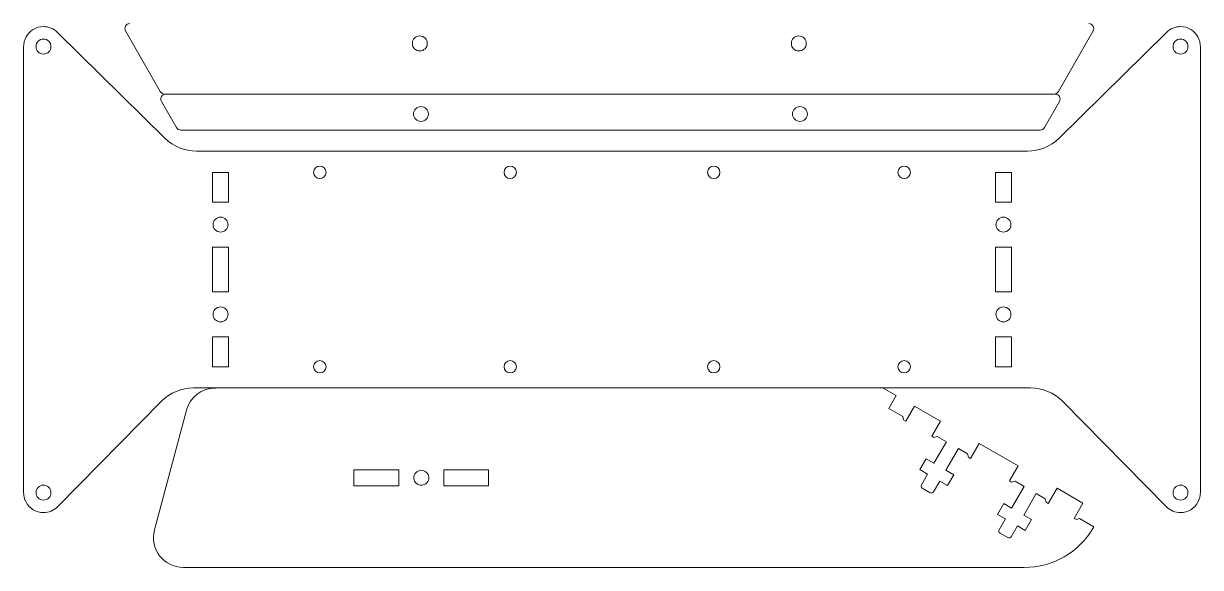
# Model space of a CAD drawing. Header units: inches. Extents: x -11.9 to 11.9, y -5.9 to 5.9.
# Drawn here: x -11.88 to -2.58, y -5.91 to -1.61 of the extents above; entities that cross this region are included whole.
import ezdxf

# ---------------------------------------------------------------- set-up
doc = ezdxf.new("R2010")
doc.units = ezdxf.units.IN
doc.header["$MEASUREMENT"] = 0
doc.layers.add('Artwork', color=7, linetype='Continuous')

msp = doc.modelspace()

# ---------------------------------------------------------------- linework, layer by layer
at = {"layer": 'Artwork', "lineweight": 5}
for points, knots in [([(-11.6077, -1.683), (-11.6377, -1.6534), (-11.6777, -1.6377), (-11.7183, -1.6377), (-11.7183, -1.6377), (-11.7456, -1.6377), (-11.7733, -1.6448), (-11.7985, -1.6596), (-11.7985, -1.6596), (-11.8474, -1.6884), (-11.8757, -1.7428), (-11.8757, -1.7996)], [0, 0, 0, 0, 0.333333, 0.333333, 0.333333, 0.333333, 0.666667, 0.666667, 0.666667, 0.666667, 1, 1, 1, 1]), ([(-2.5844, -1.7996), (-2.5844, -1.7428), (-2.6126, -1.6884), (-2.6616, -1.6596), (-2.6616, -1.6596), (-2.6868, -1.6448), (-2.7145, -1.6377), (-2.7418, -1.6377), (-2.7418, -1.6377), (-2.7824, -1.6377), (-2.8224, -1.6534), (-2.8524, -1.683)], [0, 0, 0, 0, 0.333333, 0.333333, 0.333333, 0.333333, 0.666667, 0.666667, 0.666667, 0.666667, 1, 1, 1, 1]), ([(-11.7773, -1.7952), (-11.7773, -1.8278), (-11.7508, -1.8542), (-11.7182, -1.8542), (-11.7182, -1.8542), (-11.6856, -1.8542), (-11.6592, -1.8278), (-11.6592, -1.7952), (-11.6592, -1.7952), (-11.6592, -1.7626), (-11.6856, -1.7361), (-11.7182, -1.7361), (-11.7182, -1.7361), (-11.7508, -1.7361), (-11.7773, -1.7626), (-11.7773, -1.7952)], [0, 0, 0, 0, 0.25, 0.25, 0.25, 0.25, 0.5, 0.5, 0.5, 0.5, 0.75, 0.75, 0.75, 0.75, 1, 1, 1, 1]), ([(-8.6882, -1.7708), (-8.6882, -1.7382), (-8.7147, -1.7117), (-8.7473, -1.7117), (-8.7473, -1.7117), (-8.7799, -1.7117), (-8.8063, -1.7382), (-8.8063, -1.7708), (-8.8063, -1.7708), (-8.8063, -1.8034), (-8.7799, -1.8299), (-8.7473, -1.8299), (-8.7473, -1.8299), (-8.7147, -1.8299), (-8.6882, -1.8034), (-8.6882, -1.7708)], [0, 0, 0, 0, 0.25, 0.25, 0.25, 0.25, 0.5, 0.5, 0.5, 0.5, 0.75, 0.75, 0.75, 0.75, 1, 1, 1, 1]), ([(-5.6961, -1.7708), (-5.6961, -1.7382), (-5.7225, -1.7117), (-5.7552, -1.7117), (-5.7552, -1.7117), (-5.7878, -1.7117), (-5.8142, -1.7382), (-5.8142, -1.7708), (-5.8142, -1.7708), (-5.8142, -1.8034), (-5.7878, -1.8299), (-5.7552, -1.8299), (-5.7552, -1.8299), (-5.7225, -1.8299), (-5.6961, -1.8034), (-5.6961, -1.7708)], [0, 0, 0, 0, 0.25, 0.25, 0.25, 0.25, 0.5, 0.5, 0.5, 0.5, 0.75, 0.75, 0.75, 0.75, 1, 1, 1, 1]), ([(-2.8009, -1.7952), (-2.8009, -1.8278), (-2.7745, -1.8542), (-2.7419, -1.8542), (-2.7419, -1.8542), (-2.7092, -1.8542), (-2.6828, -1.8278), (-2.6828, -1.7952), (-2.6828, -1.7952), (-2.6828, -1.7626), (-2.7092, -1.7361), (-2.7419, -1.7361), (-2.7419, -1.7361), (-2.7745, -1.7361), (-2.8009, -1.7626), (-2.8009, -1.7952)], [0, 0, 0, 0, 0.25, 0.25, 0.25, 0.25, 0.5, 0.5, 0.5, 0.5, 0.75, 0.75, 0.75, 0.75, 1, 1, 1, 1]), ([(-8.7972, -2.328), (-8.7972, -2.3606), (-8.7708, -2.387), (-8.7382, -2.387), (-8.7382, -2.387), (-8.7055, -2.387), (-8.6791, -2.3606), (-8.6791, -2.328), (-8.6791, -2.328), (-8.6791, -2.2954), (-8.7055, -2.2689), (-8.7382, -2.2689), (-8.7382, -2.2689), (-8.7708, -2.2689), (-8.7972, -2.2954), (-8.7972, -2.328)], [0, 0, 0, 0, 0.25, 0.25, 0.25, 0.25, 0.5, 0.5, 0.5, 0.5, 0.75, 0.75, 0.75, 0.75, 1, 1, 1, 1]), ([(-5.8051, -2.328), (-5.8051, -2.3606), (-5.7786, -2.387), (-5.746, -2.387), (-5.746, -2.387), (-5.7134, -2.387), (-5.687, -2.3606), (-5.687, -2.328), (-5.687, -2.328), (-5.687, -2.2954), (-5.7134, -2.2689), (-5.746, -2.2689), (-5.746, -2.2689), (-5.7786, -2.2689), (-5.8051, -2.2954), (-5.8051, -2.328)], [0, 0, 0, 0, 0.25, 0.25, 0.25, 0.25, 0.5, 0.5, 0.5, 0.5, 0.75, 0.75, 0.75, 0.75, 1, 1, 1, 1]), ([(-9.4877, -2.7889), (-9.4877, -2.8161), (-9.5097, -2.8381), (-9.5369, -2.8381), (-9.5369, -2.8381), (-9.5641, -2.8381), (-9.5861, -2.8161), (-9.5861, -2.7889), (-9.5861, -2.7889), (-9.5861, -2.7617), (-9.5641, -2.7397), (-9.5369, -2.7397), (-9.5369, -2.7397), (-9.5097, -2.7397), (-9.4877, -2.7617), (-9.4877, -2.7889)], [0, 0, 0, 0, 0.25, 0.25, 0.25, 0.25, 0.5, 0.5, 0.5, 0.5, 0.75, 0.75, 0.75, 0.75, 1, 1, 1, 1]), ([(-8.0826, -2.7889), (-8.0826, -2.8161), (-8.0606, -2.8381), (-8.0334, -2.8381), (-8.0334, -2.8381), (-8.0062, -2.8381), (-7.9842, -2.8161), (-7.9842, -2.7889), (-7.9842, -2.7889), (-7.9842, -2.7617), (-8.0062, -2.7397), (-8.0334, -2.7397), (-8.0334, -2.7397), (-8.0606, -2.7397), (-8.0826, -2.7617), (-8.0826, -2.7889)], [0, 0, 0, 0, 0.25, 0.25, 0.25, 0.25, 0.5, 0.5, 0.5, 0.5, 0.75, 0.75, 0.75, 0.75, 1, 1, 1, 1]), ([(-6.3775, -2.7889), (-6.3775, -2.8161), (-6.3995, -2.8381), (-6.4267, -2.8381), (-6.4267, -2.8381), (-6.4539, -2.8381), (-6.4759, -2.8161), (-6.4759, -2.7889), (-6.4759, -2.7889), (-6.4759, -2.7617), (-6.4539, -2.7397), (-6.4267, -2.7397), (-6.4267, -2.7397), (-6.3995, -2.7397), (-6.3775, -2.7617), (-6.3775, -2.7889)], [0, 0, 0, 0, 0.25, 0.25, 0.25, 0.25, 0.5, 0.5, 0.5, 0.5, 0.75, 0.75, 0.75, 0.75, 1, 1, 1, 1]), ([(-4.9724, -2.7889), (-4.9724, -2.8161), (-4.9503, -2.8381), (-4.9231, -2.8381), (-4.9231, -2.8381), (-4.896, -2.8381), (-4.8739, -2.8161), (-4.8739, -2.7889), (-4.8739, -2.7889), (-4.8739, -2.7617), (-4.896, -2.7397), (-4.9231, -2.7397), (-4.9231, -2.7397), (-4.9503, -2.7397), (-4.9724, -2.7617), (-4.9724, -2.7889)], [0, 0, 0, 0, 0.25, 0.25, 0.25, 0.25, 0.5, 0.5, 0.5, 0.5, 0.75, 0.75, 0.75, 0.75, 1, 1, 1, 1]), ([(-10.3836, -3.0251), (-10.3836, -3.0251), (-10.2576, -3.0251), (-10.2576, -3.0251), (-10.2576, -3.0251), (-10.2576, -3.0251), (-10.2576, -2.7889), (-10.2576, -2.7889), (-10.2576, -2.7889), (-10.2576, -2.7889), (-10.3836, -2.7889), (-10.3836, -2.7889), (-10.3836, -2.7889), (-10.3836, -2.7889), (-10.3836, -3.0251), (-10.3836, -3.0251)], [0, 0, 0, 0, 0.25, 0.25, 0.25, 0.25, 0.5, 0.5, 0.5, 0.5, 0.75, 0.75, 0.75, 0.75, 1, 1, 1, 1]), ([(-4.2025, -3.0251), (-4.2025, -3.0251), (-4.0765, -3.0251), (-4.0765, -3.0251), (-4.0765, -3.0251), (-4.0765, -3.0251), (-4.0765, -2.7889), (-4.0765, -2.7889), (-4.0765, -2.7889), (-4.0765, -2.7889), (-4.2025, -2.7889), (-4.2025, -2.7889), (-4.2025, -2.7889), (-4.2025, -2.7889), (-4.2025, -3.0251), (-4.2025, -3.0251)], [0, 0, 0, 0, 0.25, 0.25, 0.25, 0.25, 0.5, 0.5, 0.5, 0.5, 0.75, 0.75, 0.75, 0.75, 1, 1, 1, 1]), ([(-10.3796, -3.2019), (-10.3796, -3.2345), (-10.3532, -3.2609), (-10.3206, -3.2609), (-10.3206, -3.2609), (-10.288, -3.2609), (-10.2615, -3.2345), (-10.2615, -3.2019), (-10.2615, -3.2019), (-10.2615, -3.1693), (-10.288, -3.1428), (-10.3206, -3.1428), (-10.3206, -3.1428), (-10.3532, -3.1428), (-10.3796, -3.1693), (-10.3796, -3.2019)], [0, 0, 0, 0, 0.25, 0.25, 0.25, 0.25, 0.5, 0.5, 0.5, 0.5, 0.75, 0.75, 0.75, 0.75, 1, 1, 1, 1]), ([(-4.1986, -3.2019), (-4.1986, -3.2345), (-4.1721, -3.2609), (-4.1395, -3.2609), (-4.1395, -3.2609), (-4.1069, -3.2609), (-4.0804, -3.2345), (-4.0804, -3.2019), (-4.0804, -3.2019), (-4.0804, -3.1693), (-4.1069, -3.1428), (-4.1395, -3.1428), (-4.1395, -3.1428), (-4.1721, -3.1428), (-4.1986, -3.1693), (-4.1986, -3.2019)], [0, 0, 0, 0, 0.25, 0.25, 0.25, 0.25, 0.5, 0.5, 0.5, 0.5, 0.75, 0.75, 0.75, 0.75, 1, 1, 1, 1]), ([(-10.3836, -3.7338), (-10.3836, -3.7338), (-10.2576, -3.7338), (-10.2576, -3.7338), (-10.2576, -3.7338), (-10.2576, -3.7338), (-10.2576, -3.3794), (-10.2576, -3.3794), (-10.2576, -3.3794), (-10.2576, -3.3794), (-10.3836, -3.3794), (-10.3836, -3.3794), (-10.3836, -3.3794), (-10.3836, -3.3794), (-10.3836, -3.7338), (-10.3836, -3.7338)], [0, 0, 0, 0, 0.25, 0.25, 0.25, 0.25, 0.5, 0.5, 0.5, 0.5, 0.75, 0.75, 0.75, 0.75, 1, 1, 1, 1]), ([(-4.2025, -3.7338), (-4.2025, -3.7338), (-4.0765, -3.7338), (-4.0765, -3.7338), (-4.0765, -3.7338), (-4.0765, -3.7338), (-4.0765, -3.3794), (-4.0765, -3.3794), (-4.0765, -3.3794), (-4.0765, -3.3794), (-4.2025, -3.3794), (-4.2025, -3.3794), (-4.2025, -3.3794), (-4.2025, -3.3794), (-4.2025, -3.7338), (-4.2025, -3.7338)], [0, 0, 0, 0, 0.25, 0.25, 0.25, 0.25, 0.5, 0.5, 0.5, 0.5, 0.75, 0.75, 0.75, 0.75, 1, 1, 1, 1]), ([(-10.3796, -3.9109), (-10.3796, -3.9435), (-10.3532, -3.97), (-10.3206, -3.97), (-10.3206, -3.97), (-10.288, -3.97), (-10.2615, -3.9435), (-10.2615, -3.9109), (-10.2615, -3.9109), (-10.2615, -3.8783), (-10.288, -3.8519), (-10.3206, -3.8519), (-10.3206, -3.8519), (-10.3532, -3.8519), (-10.3796, -3.8783), (-10.3796, -3.9109)], [0, 0, 0, 0, 0.25, 0.25, 0.25, 0.25, 0.5, 0.5, 0.5, 0.5, 0.75, 0.75, 0.75, 0.75, 1, 1, 1, 1]), ([(-4.1986, -3.9109), (-4.1986, -3.9435), (-4.1721, -3.97), (-4.1395, -3.97), (-4.1395, -3.97), (-4.1069, -3.97), (-4.0804, -3.9435), (-4.0804, -3.9109), (-4.0804, -3.9109), (-4.0804, -3.8783), (-4.1069, -3.8519), (-4.1395, -3.8519), (-4.1395, -3.8519), (-4.1721, -3.8519), (-4.1986, -3.8783), (-4.1986, -3.9109)], [0, 0, 0, 0, 0.25, 0.25, 0.25, 0.25, 0.5, 0.5, 0.5, 0.5, 0.75, 0.75, 0.75, 0.75, 1, 1, 1, 1]), ([(-10.3836, -4.3243), (-10.3836, -4.3243), (-10.2576, -4.3243), (-10.2576, -4.3243), (-10.2576, -4.3243), (-10.2576, -4.3243), (-10.2576, -4.0881), (-10.2576, -4.0881), (-10.2576, -4.0881), (-10.2576, -4.0881), (-10.3836, -4.0881), (-10.3836, -4.0881), (-10.3836, -4.0881), (-10.3836, -4.0881), (-10.3836, -4.3243), (-10.3836, -4.3243)], [0, 0, 0, 0, 0.25, 0.25, 0.25, 0.25, 0.5, 0.5, 0.5, 0.5, 0.75, 0.75, 0.75, 0.75, 1, 1, 1, 1]), ([(-4.2025, -4.3243), (-4.2025, -4.3243), (-4.0765, -4.3243), (-4.0765, -4.3243), (-4.0765, -4.3243), (-4.0765, -4.3243), (-4.0765, -4.0881), (-4.0765, -4.0881), (-4.0765, -4.0881), (-4.0765, -4.0881), (-4.2025, -4.0881), (-4.2025, -4.0881), (-4.2025, -4.0881), (-4.2025, -4.0881), (-4.2025, -4.3243), (-4.2025, -4.3243)], [0, 0, 0, 0, 0.25, 0.25, 0.25, 0.25, 0.5, 0.5, 0.5, 0.5, 0.75, 0.75, 0.75, 0.75, 1, 1, 1, 1]), ([(-9.4877, -4.3243), (-9.4877, -4.3515), (-9.5097, -4.3735), (-9.5369, -4.3735), (-9.5369, -4.3735), (-9.5641, -4.3735), (-9.5861, -4.3515), (-9.5861, -4.3243), (-9.5861, -4.3243), (-9.5861, -4.2971), (-9.5641, -4.2751), (-9.5369, -4.2751), (-9.5369, -4.2751), (-9.5097, -4.2751), (-9.4877, -4.2971), (-9.4877, -4.3243)], [0, 0, 0, 0, 0.25, 0.25, 0.25, 0.25, 0.5, 0.5, 0.5, 0.5, 0.75, 0.75, 0.75, 0.75, 1, 1, 1, 1]), ([(-8.0826, -4.3243), (-8.0826, -4.3515), (-8.0606, -4.3735), (-8.0334, -4.3735), (-8.0334, -4.3735), (-8.0062, -4.3735), (-7.9842, -4.3515), (-7.9842, -4.3243), (-7.9842, -4.3243), (-7.9842, -4.2971), (-8.0062, -4.2751), (-8.0334, -4.2751), (-8.0334, -4.2751), (-8.0606, -4.2751), (-8.0826, -4.2971), (-8.0826, -4.3243)], [0, 0, 0, 0, 0.25, 0.25, 0.25, 0.25, 0.5, 0.5, 0.5, 0.5, 0.75, 0.75, 0.75, 0.75, 1, 1, 1, 1]), ([(-6.3775, -4.3243), (-6.3775, -4.3515), (-6.3995, -4.3735), (-6.4267, -4.3735), (-6.4267, -4.3735), (-6.4539, -4.3735), (-6.4759, -4.3515), (-6.4759, -4.3243), (-6.4759, -4.3243), (-6.4759, -4.2971), (-6.4539, -4.2751), (-6.4267, -4.2751), (-6.4267, -4.2751), (-6.3995, -4.2751), (-6.3775, -4.2971), (-6.3775, -4.3243)], [0, 0, 0, 0, 0.25, 0.25, 0.25, 0.25, 0.5, 0.5, 0.5, 0.5, 0.75, 0.75, 0.75, 0.75, 1, 1, 1, 1]), ([(-4.9724, -4.3243), (-4.9724, -4.3515), (-4.9503, -4.3735), (-4.9231, -4.3735), (-4.9231, -4.3735), (-4.896, -4.3735), (-4.8739, -4.3515), (-4.8739, -4.3243), (-4.8739, -4.3243), (-4.8739, -4.2971), (-4.896, -4.2751), (-4.9231, -4.2751), (-4.9231, -4.2751), (-4.9503, -4.2751), (-4.9724, -4.2971), (-4.9724, -4.3243)], [0, 0, 0, 0, 0.25, 0.25, 0.25, 0.25, 0.5, 0.5, 0.5, 0.5, 0.75, 0.75, 0.75, 0.75, 1, 1, 1, 1]), ([(-5.0882, -4.4924), (-5.0882, -4.4924), (-4.9865, -4.5511), (-4.9865, -4.5511), (-4.9865, -4.5511), (-4.9865, -4.5511), (-5.0456, -4.6534), (-5.0456, -4.6534), (-5.0456, -4.6534), (-5.0456, -4.6534), (-4.9348, -4.7174), (-4.9348, -4.7174), (-4.9348, -4.7174), (-4.9348, -4.7174), (-4.9276, -4.7442), (-4.9276, -4.7442), (-4.9276, -4.7442), (-4.9276, -4.7442), (-4.9105, -4.7541), (-4.9105, -4.7541), (-4.9105, -4.7541), (-4.9105, -4.7541), (-4.8416, -4.6348), (-4.8416, -4.6348), (-4.8416, -4.6348), (-4.8416, -4.6348), (-4.6371, -4.7529), (-4.6371, -4.7529), (-4.6371, -4.7529), (-4.6371, -4.7529), (-4.706, -4.8722), (-4.706, -4.8722), (-4.706, -4.8722), (-4.706, -4.8722), (-4.6889, -4.882), (-4.6889, -4.882), (-4.6889, -4.882), (-4.6889, -4.882), (-4.662, -4.8748), (-4.662, -4.8748), (-4.662, -4.8748), (-4.662, -4.8748), (-4.5904, -4.9162), (-4.5904, -4.9162), (-4.5904, -4.9162), (-4.5904, -4.9162), (-4.6888, -5.0867), (-4.6888, -5.0867), (-4.6888, -5.0867), (-4.6888, -5.0867), (-4.7502, -5.0512), (-4.7502, -5.0512), (-4.7502, -5.0512), (-4.7502, -5.0512), (-4.7994, -5.1365), (-4.7994, -5.1365), (-4.7994, -5.1365), (-4.7994, -5.1365), (-4.738, -5.1719), (-4.738, -5.1719), (-4.738, -5.1719), (-4.738, -5.1719), (-4.7873, -5.2571), (-4.7873, -5.2571)], [0, 0, 0, 0, 0.0625, 0.0625, 0.0625, 0.0625, 0.125, 0.125, 0.125, 0.125, 0.1875, 0.1875, 0.1875, 0.1875, 0.25, 0.25, 0.25, 0.25, 0.3125, 0.3125, 0.3125, 0.3125, 0.375, 0.375, 0.375, 0.375, 0.4375, 0.4375, 0.4375, 0.4375, 0.5, 0.5, 0.5, 0.5, 0.5625, 0.5625, 0.5625, 0.5625, 0.625, 0.625, 0.625, 0.625, 0.6875, 0.6875, 0.6875, 0.6875, 0.75, 0.75, 0.75, 0.75, 0.8125, 0.8125, 0.8125, 0.8125, 0.875, 0.875, 0.875, 0.875, 0.9375, 0.9375, 0.9375, 0.9375, 1, 1, 1, 1]), ([(-4.6918, -5.3122), (-4.6918, -5.3122), (-4.6426, -5.227), (-4.6426, -5.227), (-4.6426, -5.227), (-4.6426, -5.227), (-4.5812, -5.2625), (-4.5812, -5.2625), (-4.5812, -5.2625), (-4.5812, -5.2625), (-4.532, -5.1772), (-4.532, -5.1772), (-4.532, -5.1772), (-4.532, -5.1772), (-4.5934, -5.1418), (-4.5934, -5.1418), (-4.5934, -5.1418), (-4.5934, -5.1418), (-4.4949, -4.9713), (-4.4949, -4.9713), (-4.4949, -4.9713), (-4.4949, -4.9713), (-4.4233, -5.0126), (-4.4233, -5.0126), (-4.4233, -5.0126), (-4.4233, -5.0126), (-4.4161, -5.0395), (-4.4161, -5.0395), (-4.4161, -5.0395), (-4.4161, -5.0395), (-4.3991, -5.0494), (-4.3991, -5.0494), (-4.3991, -5.0494), (-4.3991, -5.0494), (-4.3302, -4.93), (-4.3302, -4.93), (-4.3302, -4.93), (-4.3302, -4.93), (-4.0234, -5.1072), (-4.0234, -5.1072), (-4.0234, -5.1072), (-4.0234, -5.1072), (-4.0923, -5.2265), (-4.0923, -5.2265), (-4.0923, -5.2265), (-4.0923, -5.2265), (-4.0752, -5.2364), (-4.0752, -5.2364), (-4.0752, -5.2364), (-4.0752, -5.2364), (-4.0483, -5.2292), (-4.0483, -5.2292), (-4.0483, -5.2292), (-4.0483, -5.2292), (-3.9767, -5.2705), (-3.9767, -5.2705), (-3.9767, -5.2705), (-3.9767, -5.2705), (-4.0751, -5.441), (-4.0751, -5.441), (-4.0751, -5.441), (-4.0751, -5.441), (-4.1365, -5.4055), (-4.1365, -5.4055), (-4.1365, -5.4055), (-4.1365, -5.4055), (-4.1857, -5.4908), (-4.1857, -5.4908), (-4.1857, -5.4908), (-4.1857, -5.4908), (-4.1243, -5.5262), (-4.1243, -5.5262), (-4.1243, -5.5262), (-4.1243, -5.5262), (-4.1736, -5.6115), (-4.1736, -5.6115)], [0, 0, 0, 0, 0.052632, 0.052632, 0.052632, 0.052632, 0.105263, 0.105263, 0.105263, 0.105263, 0.157895, 0.157895, 0.157895, 0.157895, 0.210526, 0.210526, 0.210526, 0.210526, 0.263158, 0.263158, 0.263158, 0.263158, 0.315789, 0.315789, 0.315789, 0.315789, 0.368421, 0.368421, 0.368421, 0.368421, 0.421053, 0.421053, 0.421053, 0.421053, 0.473684, 0.473684, 0.473684, 0.473684, 0.526316, 0.526316, 0.526316, 0.526316, 0.578947, 0.578947, 0.578947, 0.578947, 0.631579, 0.631579, 0.631579, 0.631579, 0.684211, 0.684211, 0.684211, 0.684211, 0.736842, 0.736842, 0.736842, 0.736842, 0.789474, 0.789474, 0.789474, 0.789474, 0.842105, 0.842105, 0.842105, 0.842105, 0.894737, 0.894737, 0.894737, 0.894737, 0.947368, 0.947368, 0.947368, 0.947368, 1, 1, 1, 1]), ([(-9.2671, -5.1381), (-9.2671, -5.1381), (-9.2671, -5.264), (-9.2671, -5.264), (-9.2671, -5.264), (-9.2671, -5.264), (-8.9128, -5.264), (-8.9128, -5.264), (-8.9128, -5.264), (-8.9128, -5.264), (-8.9128, -5.1381), (-8.9128, -5.1381), (-8.9128, -5.1381), (-8.9128, -5.1381), (-9.2671, -5.1381), (-9.2671, -5.1381)], [0, 0, 0, 0, 0.25, 0.25, 0.25, 0.25, 0.5, 0.5, 0.5, 0.5, 0.75, 0.75, 0.75, 0.75, 1, 1, 1, 1]), ([(-8.7274, -5.1426), (-8.7597, -5.138), (-8.7896, -5.1605), (-8.7941, -5.1928), (-8.7941, -5.1928), (-8.7986, -5.2251), (-8.7761, -5.255), (-8.7438, -5.2595), (-8.7438, -5.2595), (-8.7115, -5.2641), (-8.6817, -5.2416), (-8.6771, -5.2093), (-8.6771, -5.2093), (-8.6726, -5.177), (-8.6951, -5.1471), (-8.7274, -5.1426)], [0, 0, 0, 0, 0.25, 0.25, 0.25, 0.25, 0.5, 0.5, 0.5, 0.5, 0.75, 0.75, 0.75, 0.75, 1, 1, 1, 1]), ([(-8.5585, -5.1381), (-8.5585, -5.1381), (-8.5585, -5.264), (-8.5585, -5.264), (-8.5585, -5.264), (-8.5585, -5.264), (-8.2041, -5.264), (-8.2041, -5.264), (-8.2041, -5.264), (-8.2041, -5.264), (-8.2041, -5.1381), (-8.2041, -5.1381), (-8.2041, -5.1381), (-8.2041, -5.1381), (-8.5585, -5.1381), (-8.5585, -5.1381)], [0, 0, 0, 0, 0.25, 0.25, 0.25, 0.25, 0.5, 0.5, 0.5, 0.5, 0.75, 0.75, 0.75, 0.75, 1, 1, 1, 1]), ([(-11.7773, -5.3188), (-11.7773, -5.3514), (-11.7508, -5.3779), (-11.7182, -5.3779), (-11.7182, -5.3779), (-11.6856, -5.3779), (-11.6592, -5.3514), (-11.6592, -5.3188), (-11.6592, -5.3188), (-11.6592, -5.2862), (-11.6856, -5.2597), (-11.7182, -5.2597), (-11.7182, -5.2597), (-11.7508, -5.2597), (-11.7773, -5.2862), (-11.7773, -5.3188)], [0, 0, 0, 0, 0.25, 0.25, 0.25, 0.25, 0.5, 0.5, 0.5, 0.5, 0.75, 0.75, 0.75, 0.75, 1, 1, 1, 1]), ([(-4.0781, -5.6666), (-4.0781, -5.6666), (-4.0289, -5.5813), (-4.0289, -5.5813), (-4.0289, -5.5813), (-4.0289, -5.5813), (-3.9675, -5.6168), (-3.9675, -5.6168), (-3.9675, -5.6168), (-3.9675, -5.6168), (-3.9183, -5.5315), (-3.9183, -5.5315), (-3.9183, -5.5315), (-3.9183, -5.5315), (-3.9797, -5.4961), (-3.9797, -5.4961), (-3.9797, -5.4961), (-3.9797, -5.4961), (-3.8813, -5.3256), (-3.8813, -5.3256), (-3.8813, -5.3256), (-3.8813, -5.3256), (-3.8096, -5.367), (-3.8096, -5.367), (-3.8096, -5.367), (-3.8096, -5.367), (-3.8024, -5.3939), (-3.8024, -5.3939), (-3.8024, -5.3939), (-3.8024, -5.3939), (-3.7854, -5.4037), (-3.7854, -5.4037), (-3.7854, -5.4037), (-3.7854, -5.4037), (-3.7165, -5.2844), (-3.7165, -5.2844), (-3.7165, -5.2844), (-3.7165, -5.2844), (-3.5119, -5.4025), (-3.5119, -5.4025), (-3.5119, -5.4025), (-3.5119, -5.4025), (-3.5808, -5.5218), (-3.5808, -5.5218), (-3.5808, -5.5218), (-3.5808, -5.5218), (-3.5638, -5.5316), (-3.5638, -5.5316), (-3.5638, -5.5316), (-3.5638, -5.5316), (-3.5403, -5.5225), (-3.5403, -5.5225), (-3.5403, -5.5225), (-3.5403, -5.5225), (-3.4261, -5.5884), (-3.4261, -5.5884), (-3.4261, -5.5884), (-3.4261, -5.5884), (-3.4297, -5.5947), (-3.4297, -5.5947)], [0, 0, 0, 0, 0.066667, 0.066667, 0.066667, 0.066667, 0.133333, 0.133333, 0.133333, 0.133333, 0.2, 0.2, 0.2, 0.2, 0.266667, 0.266667, 0.266667, 0.266667, 0.333333, 0.333333, 0.333333, 0.333333, 0.4, 0.4, 0.4, 0.4, 0.466667, 0.466667, 0.466667, 0.466667, 0.533333, 0.533333, 0.533333, 0.533333, 0.6, 0.6, 0.6, 0.6, 0.666667, 0.666667, 0.666667, 0.666667, 0.733333, 0.733333, 0.733333, 0.733333, 0.8, 0.8, 0.8, 0.8, 0.866667, 0.866667, 0.866667, 0.866667, 0.933333, 0.933333, 0.933333, 0.933333, 1, 1, 1, 1]), ([(-2.8009, -5.3188), (-2.8009, -5.3514), (-2.7745, -5.3779), (-2.7419, -5.3779), (-2.7419, -5.3779), (-2.7092, -5.3779), (-2.6828, -5.3514), (-2.6828, -5.3188), (-2.6828, -5.3188), (-2.6828, -5.2862), (-2.7092, -5.2597), (-2.7419, -5.2597), (-2.7419, -5.2597), (-2.7745, -5.2597), (-2.8009, -5.2862), (-2.8009, -5.3188)], [0, 0, 0, 0, 0.25, 0.25, 0.25, 0.25, 0.5, 0.5, 0.5, 0.5, 0.75, 0.75, 0.75, 0.75, 1, 1, 1, 1]), ([(-11.8757, -5.314), (-11.8757, -5.3709), (-11.8475, -5.4254), (-11.7985, -5.4543), (-11.7985, -5.4543), (-11.7733, -5.4691), (-11.7456, -5.4763), (-11.7183, -5.4763), (-11.7183, -5.4763), (-11.6769, -5.4763), (-11.6363, -5.46), (-11.6061, -5.4294)], [0, 0, 0, 0, 0.333333, 0.333333, 0.333333, 0.333333, 0.666667, 0.666667, 0.666667, 0.666667, 1, 1, 1, 1]), ([(-2.854, -5.4294), (-2.8238, -5.46), (-2.7832, -5.4763), (-2.7418, -5.4763), (-2.7418, -5.4763), (-2.7145, -5.4763), (-2.6868, -5.4691), (-2.6616, -5.4543), (-2.6616, -5.4543), (-2.6126, -5.4254), (-2.5844, -5.3709), (-2.5844, -5.314)], [0, 0, 0, 0, 0.333333, 0.333333, 0.333333, 0.333333, 0.666667, 0.666667, 0.666667, 0.666667, 1, 1, 1, 1])]:
    msp.add_open_spline(points, degree=3, knots=knots, dxfattribs=at)
for points in [[(-11.0703, -1.6723), (-11.0854, -1.646), (-11.0664, -1.6133), (-11.0362, -1.6133)], [(-10.796, -2.1507), (-10.796, -2.1507), (-11.0703, -1.6723), (-11.0703, -1.6723)], [(-3.4321, -1.6723), (-3.4321, -1.6723), (-3.7064, -2.1507), (-3.7064, -2.1507)], [(-3.4663, -1.6133), (-3.436, -1.6133), (-3.4171, -1.646), (-3.4321, -1.6723)], [(-10.7591, -2.5196), (-10.7591, -2.5196), (-11.6077, -1.683), (-11.6077, -1.683)], [(-2.8524, -1.683), (-2.8524, -1.683), (-3.701, -2.5196), (-3.701, -2.5196)], [(-11.8757, -1.7996), (-11.8757, -1.7996), (-11.8757, -5.314), (-11.8757, -5.314)], [(-2.5844, -5.314), (-2.5844, -5.314), (-2.5844, -1.7996), (-2.5844, -1.7996)], [(-10.7527, -2.1705), (-10.7829, -2.1705), (-10.8019, -2.2032), (-10.7868, -2.2295)], [(-10.7619, -2.1705), (-10.776, -2.1705), (-10.789, -2.163), (-10.796, -2.1507)], [(-10.7868, -2.2295), (-10.7868, -2.2295), (-10.6688, -2.4353), (-10.6688, -2.4353)], [(-3.7406, -2.1705), (-3.7406, -2.1705), (-10.7619, -2.1705), (-10.7619, -2.1705)], [(-3.8154, -2.4353), (-3.8154, -2.4353), (-3.6974, -2.2295), (-3.6974, -2.2295)], [(-3.7064, -2.1507), (-3.7134, -2.163), (-3.7265, -2.1705), (-3.7406, -2.1705)], [(-3.6974, -2.2295), (-3.6823, -2.2032), (-3.7013, -2.1705), (-3.7315, -2.1705)], [(-10.6688, -2.4353), (-10.6618, -2.4475), (-10.6487, -2.455), (-10.6346, -2.455)], [(-10.6346, -2.455), (-10.6346, -2.455), (-3.8495, -2.455), (-3.8495, -2.455)], [(-3.8495, -2.455), (-3.8354, -2.455), (-3.8224, -2.4475), (-3.8154, -2.4353)], [(-10.5103, -2.6216), (-10.6034, -2.6216), (-10.6928, -2.5849), (-10.7591, -2.5196)], [(-3.701, -2.5196), (-3.7673, -2.5849), (-3.8566, -2.6216), (-3.9497, -2.6216)], [(-3.9497, -2.6216), (-3.9497, -2.6216), (-10.5103, -2.6216), (-10.5103, -2.6216)], [(-10.7856, -4.5972), (-10.719, -4.5297), (-10.6281, -4.4916), (-10.5332, -4.4916)], [(-10.589, -4.6675), (-10.5613, -4.5642), (-10.4677, -4.4924), (-10.3608, -4.4924)], [(-10.5332, -4.4916), (-10.5332, -4.4916), (-3.9268, -4.4916), (-3.9268, -4.4916)], [(-3.9268, -4.4916), (-3.832, -4.4916), (-3.7411, -4.5297), (-3.6745, -4.5972)], [(-11.6061, -5.4294), (-11.6061, -5.4294), (-10.7856, -4.5972), (-10.7856, -4.5972)], [(-3.6745, -4.5972), (-3.6745, -4.5972), (-2.854, -5.4294), (-2.854, -5.4294)], [(-10.8422, -5.6123), (-10.8422, -5.6123), (-10.589, -4.6675), (-10.589, -4.6675)], [(-4.7873, -5.2571), (-4.7927, -5.2666), (-4.7895, -5.2786), (-4.7801, -5.284)], [(-4.7801, -5.284), (-4.7801, -5.284), (-4.7187, -5.3195), (-4.7187, -5.3195)], [(-4.7187, -5.3195), (-4.7093, -5.3249), (-4.6972, -5.3217), (-4.6918, -5.3122)], [(-10.614, -5.9097), (-10.7693, -5.9097), (-10.8824, -5.7624), (-10.8422, -5.6123)], [(-4.1736, -5.6115), (-4.179, -5.6209), (-4.1758, -5.6329), (-4.1664, -5.6384)], [(-4.1664, -5.6384), (-4.1664, -5.6384), (-4.105, -5.6738), (-4.105, -5.6738)], [(-4.105, -5.6738), (-4.0956, -5.6792), (-4.0835, -5.676), (-4.0781, -5.6666)], [(-3.4297, -5.5947), (-3.5422, -5.7896), (-3.7502, -5.9097), (-3.9752, -5.9097)], [(-3.9752, -5.9097), (-3.9752, -5.9097), (-10.614, -5.9097), (-10.614, -5.9097)]]:
    msp.add_open_spline(points, degree=3, dxfattribs=at)

doc.saveas('drawing.dxf')
